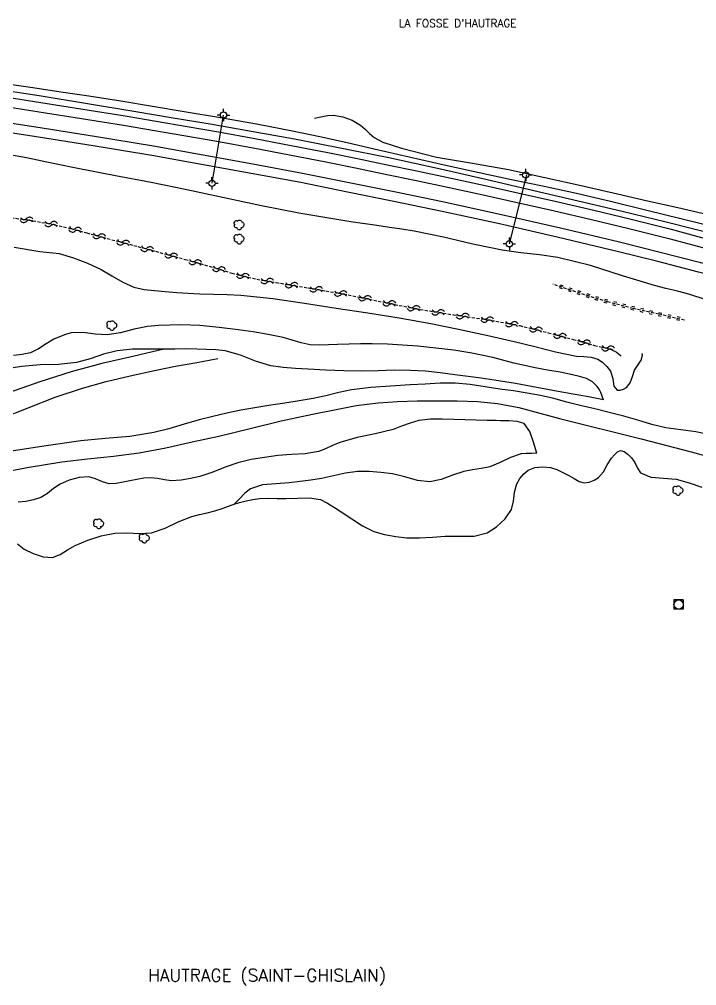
# Model space of a CAD drawing. Header units: millimetres. Extents: x 107000 to 108000, y 127000 to 127954.
# Drawn here: x 107424.3 to 107533.4, y 127736 to 127891.5 of the extents above; entities that cross this region are included whole.
import ezdxf
from ezdxf.enums import TextEntityAlignment as Align

# ---------------------------------------------------------------- set-up
doc = ezdxf.new("R2010")
doc.units = ezdxf.units.MM
doc.linetypes.add('DASHED', pattern=[0.75, 0.5, -0.25])
doc.layers.get('0').update_dxf_attribs({"linetype": 'CONTINUOUS'})
for name, color, linetype in [('W0071', 7, 'CONTINUOUS'), ('W0211', 2, 'CONTINUOUS'), ('W0214', 2, 'CONTINUOUS'), ('W0220', 5, 'DASHED'), ('W0300', 7, 'CONTINUOUS'), ('W0420', 7, 'CONTINUOUS'), ('W0501', 5, 'DASHED'), ('W0515', 5, 'CONTINUOUS'), ('W0610', 7, 'CONTINUOUS'), ('W0611', 7, 'CONTINUOUS'), ('W0700', 7, 'CONTINUOUS'), ('W0980', 7, 'CONTINUOUS'), ('W0983', 7, 'CONTINUOUS')]:
    doc.layers.add(name, color=color, linetype=linetype)
doc.styles.get("Standard").update_dxf_attribs({"font": 'romans.shx', "width": 0.85})

# ---------------------------------------------------------------- blocks, each defined once
blk = doc.blocks.new('T420')
for p, q in [((0.75, 0.75), (-0.75, 0.75)), ((-0.75, 0.75), (-0.75, -0.75)), ((0.75, 0.75), (0.75, -0.75)), ((0.75, -0.75), (-0.75, -0.75))]:
    blk.add_line(p, q)
blk.add_ellipse((0, 0), major_axis=(-0.53, 0.53), ratio=1, start_param=3.926991, end_param=10.210176)
blk = doc.blocks.new('T300')
for p, q in [((-0.8, 0.51), (-0.86, 0.34)), ((-0.86, 0.34), (-0.86, 0.17)), ((-0.86, 0.17), (-0.74, 0.06)), ((-0.69, 0.63), (-0.8, 0.51)), ((-0.8, -0.06), (-0.74, 0.06)), ((-0.74, 0.06), (-0.69, 0.11)), ((-0.57, 0.69), (-0.69, 0.63)), ((-0.46, 0.69), (-0.57, 0.69)), ((-0.29, 0.63), (-0.46, 0.69)), ((-0.29, 0.63), (-0.17, 0.74)), ((-0.23, 0.57), (-0.29, 0.63)), ((-0.17, 0.74), (-0.06, 0.8)), ((-0.06, 0.8), (0.06, 0.8)), ((0.06, 0.8), (0.23, 0.74)), ((0.23, 0.74), (0.34, 0.63)), ((0.34, 0.63), (0.4, 0.51)), ((0.46, 0.46), (0.34, 0.46)), ((0.4, 0.51), (0.4, 0.46)), ((0.57, 0.4), (0.46, 0.46)), ((0.57, 0.4), (0.69, 0.29)), ((0.69, 0.29), (0.74, 0.17)), ((0.74, 0.06), (0.69, -0.17)), ((0.74, 0.17), (0.74, 0.06)), ((-0.8, -0.17), (-0.8, -0.06)), ((-0.8, -0.23), (-0.8, -0.17)), ((-0.74, -0.34), (-0.8, -0.23)), ((-0.69, -0.4), (-0.74, -0.34)), ((-0.51, -0.46), (-0.69, -0.4)), ((-0.4, -0.46), (-0.51, -0.46)), ((-0.4, -0.46), (-0.34, -0.46)), ((-0.34, -0.46), (-0.34, -0.4)), ((-0.34, -0.51), (-0.34, -0.46)), ((-0.29, -0.63), (-0.34, -0.51)), ((-0.17, -0.74), (-0.29, -0.63)), ((-0.06, -0.8), (-0.17, -0.74)), ((0.06, -0.8), (-0.06, -0.8)), ((0.17, -0.74), (0.06, -0.8)), ((0.23, -0.69), (0.17, -0.74)), ((0.29, -0.46), (0.23, -0.46)), ((0.29, -0.63), (0.23, -0.69)), ((0.46, -0.4), (0.29, -0.46)), ((0.34, -0.51), (0.29, -0.63)), ((0.34, -0.51), (0.34, -0.46)), ((0.57, -0.34), (0.46, -0.4)), ((0.63, -0.29), (0.57, -0.34)), ((0.69, -0.17), (0.63, -0.29))]:
    blk.add_line(p, q)
blk = doc.blocks.new('T610')
for p, q in [((-0.500001, 0), (-1.000002, 0)), ((0, 0.500001), (0, 1.000002)), ((0.500001, 0), (1.000002, 0)), ((0, -0.500001), (0, -1.000002))]:
    blk.add_line(p, q)
blk.add_ellipse((0, 0), major_axis=(-0.353554, 0.353554), ratio=1, start_param=3.926990817, end_param=10.2101761242)
blk = doc.blocks.new('t220o')
at = {"color": 0, "linetype": 'Continuous'}
for p, q in [((-0.25, 0.25), (0.25, 0.25)), ((-0.25, -0.25), (0.25, -0.25))]:
    blk.add_line(p, q, dxfattribs=at)
blk = doc.blocks.new('t500o')
at = {"color": 0, "linetype": 'Continuous'}
for centre, start, end in [((-0.5, 0.625), 216.8699, 323.1301), ((0.5, -0.125), 36.8699, 143.1301), ((0.5, -0.625), 36.8699, 143.1301), ((-0.5, 0.125), 216.8699, 323.1301)]:
    blk.add_arc(centre, 0.625, start, end, dxfattribs=at)

msp = doc.modelspace()

# ---------------------------------------------------------------- linework, layer by layer
at = {"layer": 'W0071'}
for points in [[(107447.57, 127838.46), (107442.58, 127837.3), (107437.59, 127836.15), (107432.64, 127834.83), (107427.57, 127833.22), (107422.54, 127831.44)], [(107421.34, 127827.32), (107425.68, 127829.05), (107430.04, 127830.72), (107434.46, 127832.2), (107438.28, 127833.26), (107442.15, 127834.2), (107446.03, 127835.05), (107449.43, 127835.72), (107452.84, 127836.33), (107456.25, 127836.94)], [(107537.47, 127824.23), (107533.23, 127825.19), (107531.62, 127825.4), (107530, 127825.58), (107528.4, 127825.82), (107526.13, 127826.36), (107523.88, 127827.03), (107521.63, 127827.68), (107519.29, 127828.27), (107516.95, 127828.84), (107514.6, 127829.41), (107512.48, 127829.96), (107510.36, 127830.52), (107508.22, 127831.01), (107506.05, 127831.41), (107503.86, 127831.74), (107501.68, 127832.05), (107499.28, 127832.42), (107496.88, 127832.77), (107494.47, 127832.98), (107492.06, 127832.98), (107489.65, 127832.85), (107487.24, 127832.71), (107484.08, 127832.5), (107480.91, 127832.29), (107477.77, 127831.9), (107475.71, 127831.48), (107473.65, 127830.97), (107471.59, 127830.51), (107469.32, 127830.13), (107467.05, 127829.8), (107464.77, 127829.46), (107463.17, 127829.2), (107461.56, 127828.94), (107459.96, 127828.65), (107457.7, 127828.18), (107455.46, 127827.65), (107453.23, 127827.1), (107450.8, 127826.4), (107448.38, 127825.67), (107445.94, 127825.04), (107442.05, 127824.43), (107438.1, 127824.09), (107434.16, 127823.74), (107428.23, 127822.85), (107422.3, 127821.97)], [(107419.96, 127818.34), (107425.53, 127819.41), (107431.11, 127820.33), (107435.26, 127820.84), (107439.43, 127821.26), (107443.58, 127821.8), (107447.87, 127822.6), (107452.13, 127823.53), (107456.39, 127824.49), (107461.43, 127825.68), (107466.45, 127826.91), (107471.51, 127828.02), (107475.01, 127828.73), (107478.52, 127829.38), (107482.05, 127829.85), (107485.19, 127830.07), (107488.35, 127830.16), (107491.5, 127830.16), (107494.78, 127830.15), (107498.06, 127830.05), (107501.3, 127829.74), (107504.72, 127829.06), (107508.1, 127828.15), (107511.48, 127827.23), (107515.8, 127826.18), (107520.11, 127825.13), (107524.42, 127824.06), (107532.47, 127821.93), (107540.5, 127819.72)]]:
    msp.add_lwpolyline(points, dxfattribs=at)
at = {"layer": 'W0211'}
for points in [[(107419.64, 127880.49), (107427.46, 127879.28), (107435.26, 127878), (107443.05, 127876.7), (107449.04, 127875.71), (107455.02, 127874.71), (107461, 127873.68), (107468.61, 127872.29), (107476.22, 127870.83), (107483.81, 127869.29), (107491.61, 127867.59), (107499.39, 127865.8), (107507.16, 127863.99), (107514.26, 127862.33), (107521.36, 127860.65), (107528.46, 127858.98), (107532.9, 127857.84), (107537.34, 127856.69)], [(107471.82, 127875.66), (107472.85, 127875.85), (107473.89, 127876.05), (107474.9, 127876.11), (107476.4, 127875.85), (107477.87, 127875.29), (107479.21, 127874.53), (107479.96, 127873.89), (107480.66, 127873.16), (107481.4, 127872.52), (107482.8, 127871.8), (107484.32, 127871.3), (107485.85, 127870.83), (107491.49, 127869.36), (107497.27, 127868.38), (107503.04, 127867.36), (107508.92, 127866.09), (107514.78, 127864.78), (107520.64, 127863.45), (107525.47, 127862.35), (107530.31, 127861.24), (107535.14, 127860.12)], [(107534.92, 127846.43), (107532.11, 127847.32), (107530.27, 127847.81), (107528.42, 127848.25), (107526.58, 127848.71), (107521.4, 127850.27), (107516.24, 127851.91), (107511.01, 127853.21), (107508.03, 127853.66), (107505.03, 127853.99), (107502.04, 127854.39), (107497.32, 127855.35), (107492.61, 127856.47), (107487.88, 127857.45), (107485.89, 127857.76), (107483.88, 127858.05), (107481.88, 127858.34), (107477.68, 127858.98), (107473.48, 127859.63), (107469.29, 127860.34), (107463.27, 127861.53), (107457.28, 127862.84), (107451.28, 127864.12), (107445.52, 127865.26), (107439.75, 127866.38), (107433.99, 127867.49), (107429.71, 127868.36), (107425.43, 127869.23), (107421.13, 127870.02)], [(107423.43, 127854.89), (107427.57, 127854.2), (107428.61, 127854.09), (107429.66, 127853.99), (107430.69, 127853.84), (107432.99, 127853.19), (107435.24, 127852.28), (107437.44, 127851.26), (107439.2, 127850.29), (107440.93, 127849.24), (107442.74, 127848.44), (107444.37, 127848.08), (107446.06, 127847.89), (107447.76, 127847.74), (107449.62, 127847.59), (107451.49, 127847.48), (107453.35, 127847.38), (107455.56, 127847.3), (107457.77, 127847.24), (107459.97, 127847.14), (107465.09, 127846.62), (107470.19, 127845.88), (107475.29, 127845.08), (107480.38, 127844.31), (107485.47, 127843.49), (107490.54, 127842.59), (107495.03, 127841.68), (107499.5, 127840.71), (107503.97, 127839.7), (107507.31, 127838.87), (107510.65, 127838.03), (107514.01, 127837.35), (107515.19, 127837.26), (107516.38, 127837.19), (107517.44, 127836.88), (107518.22, 127836.35), (107518.92, 127835.66), (107519.5, 127834.9), (107519.85, 127833.76), (107520.05, 127832.51), (107520.55, 127831.86), (107521.04, 127831.88), (107521.6, 127832.05), (107522.09, 127832.29), (107522.67, 127833.03), (107523.01, 127834.06), (107523.37, 127835.07), (107523.88, 127835.88), (107524.41, 127836.67), (107524.63, 127837.48), (107524.57, 127837.76)], [(107518.35, 127830.33), (107518.14, 127830.9), (107517.93, 127831.48), (107517.65, 127832.01), (107517.35, 127832.45), (107516.99, 127832.86), (107516.6, 127833.21), (107515.63, 127833.74), (107514.51, 127834.05), (107513.38, 127834.32), (107511.38, 127834.76), (107509.36, 127835.09), (107507.34, 127835.44), (107503.94, 127836.24), (107500.56, 127837.1), (107497.15, 127837.84), (107494.27, 127838.29), (107491.37, 127838.65), (107488.46, 127838.93), (107486.01, 127839.13), (107483.55, 127839.27), (107481.08, 127839.35), (107479.23, 127839.32), (107477.38, 127839.26), (107475.53, 127839.2), (107474.05, 127839.15), (107472.57, 127839.1), (107471.11, 127839.17), (107469.65, 127839.48), (107468.21, 127839.91), (107466.75, 127840.32), (107464.35, 127840.82), (107461.94, 127841.23), (107459.51, 127841.59), (107456.45, 127841.97), (107453.37, 127842.26), (107450.29, 127842.37), (107448.5, 127842.35), (107446.71, 127842.26), (107444.93, 127842.1), (107442.75, 127841.66), (107440.58, 127841.1), (107438.4, 127840.75), (107436.47, 127840.88), (107434.54, 127841.16), (107432.65, 127841.1), (107431.7, 127840.83), (107430.77, 127840.47), (107429.85, 127840.07), (107428.59, 127839.35), (107427.37, 127838.54), (107426.1, 127837.89), (107424.76, 127837.59), (107423.36, 127837.45)], [(107507.64, 127821.71), (107507.08, 127823.48), (107506.52, 127825.24), (107505.56, 127826.48), (107504.44, 127826.84), (107503.1, 127826.93), (107501.77, 127826.95), (107501.05, 127826.97), (107500.34, 127826.98), (107499.62, 127826.98), (107497.83, 127827.04), (107496.04, 127827.12), (107494.25, 127827.15), (107492.36, 127827.19), (107490.48, 127827.18), (107488.63, 127826.97), (107487.23, 127826.57), (107485.85, 127826.05), (107484.46, 127825.55), (107481.6, 127824.84), (107478.71, 127824.23), (107475.88, 127823.43), (107474.73, 127822.95), (107473.6, 127822.43), (107472.44, 127822.01), (107470.3, 127821.63), (107468.11, 127821.53), (107465.91, 127821.36), (107463.76, 127821.05), (107461.6, 127820.69), (107459.48, 127820.2), (107457.43, 127819.49), (107455.42, 127818.65), (107453.36, 127817.98), (107451.86, 127817.64), (107450.33, 127817.38), (107448.81, 127817.29), (107447.68, 127817.43), (107446.55, 127817.66), (107445.43, 127817.78), (107444.32, 127817.69), (107443.2, 127817.5), (107442.09, 127817.3), (107440.98, 127817.08), (107439.86, 127816.86), (107438.76, 127816.81), (107437.65, 127817.11), (107436.55, 127817.6), (107435.45, 127817.9), (107433.9, 127817.79), (107432.33, 127817.36), (107430.85, 127816.74), (107429.8, 127816.06), (107428.8, 127815.26), (107427.73, 127814.61), (107426.56, 127814.2), (107425.33, 127813.94), (107424.09, 127813.82)]]:
    msp.add_lwpolyline(points, dxfattribs=at)
at = {"layer": 'W0214'}
for points in [[(107421.94, 127881.21), (107426.46, 127880.56), (107430.98, 127879.9), (107435.49, 127879.22), (107440.61, 127878.41), (107445.71, 127877.57), (107450.82, 127876.72), (107456.65, 127875.74), (107462.48, 127874.73), (107468.29, 127873.62), (107472.68, 127872.69), (107477.06, 127871.71), (107481.44, 127870.72), (107487.07, 127869.44), (107492.7, 127868.14), (107498.34, 127866.87), (107503.56, 127865.77), (107508.8, 127864.69), (107514.02, 127863.57), (107519.69, 127862.23), (107525.35, 127860.83), (107531.01, 127859.43), (107536.72, 127858.04)], [(107518.35, 127830.33), (107515.92, 127830.77), (107513.49, 127831.22), (107511.06, 127831.67), (107507.62, 127832.3), (107504.18, 127832.92), (107500.74, 127833.49), (107498.64, 127833.8), (107496.54, 127834.09), (107494.44, 127834.36), (107492.06, 127834.64), (107489.67, 127834.9), (107487.29, 127835.06), (107484.67, 127835.08), (107482.05, 127834.99), (107479.44, 127834.95), (107476.55, 127835), (107473.66, 127835.11), (107470.78, 127835.27), (107468.77, 127835.38), (107466.77, 127835.51), (107464.79, 127835.78), (107462.33, 127836.52), (107459.91, 127837.48), (107457.45, 127838.18), (107455.93, 127838.35), (107454.38, 127838.43), (107452.84, 127838.47), (107451.08, 127838.5), (107449.33, 127838.48), (107447.57, 127838.46), (107445.05, 127838.46), (107442.53, 127838.45), (107440.04, 127838.22), (107437.84, 127837.66), (107435.66, 127836.92), (107433.46, 127836.31), (107430.56, 127836.01), (107427.61, 127835.94), (107424.7, 127835.69), (107422.2, 127835.31)], [(107507.64, 127821.71), (107506.79, 127821.7), (107505.93, 127821.68), (107505.08, 127821.6), (107503.37, 127821.06), (107501.72, 127820.24), (107500.03, 127819.55), (107498.65, 127819.26), (107497.25, 127819.06), (107495.86, 127818.8), (107494.02, 127818.19), (107492.2, 127817.49), (107490.37, 127817.11), (107488.39, 127817.33), (107486.39, 127817.91), (107484.37, 127818.39), (107482.5, 127818.63), (107480.62, 127818.8), (107478.75, 127818.8), (107476.81, 127818.53), (107474.88, 127818.08), (107472.94, 127817.67), (107471.22, 127817.41), (107469.49, 127817.19), (107467.76, 127816.96), (107465.59, 127816.8), (107463.42, 127816.64), (107461.49, 127815.99), (107460.57, 127815.27), (107459.72, 127814.38), (107458.88, 127813.5)]]:
    msp.add_lwpolyline(points, dxfattribs=at)
at = {"layer": 'W0220'}
msp.add_lwpolyline([(107531.4, 127843.14), (107527.26, 127844.08), (107523.12, 127845.01), (107519.01, 127846.08), (107516.05, 127846.99), (107513.11, 127847.96), (107510.18, 127848.94)], dxfattribs=at)
at = {"layer": 'W0501'}
msp.add_lwpolyline([(107422.94, 127859.64), (107426.45, 127859.14), (107429.94, 127858.5), (107432.54, 127857.88), (107435.13, 127857.18), (107437.72, 127856.47), (107440.55, 127855.72), (107443.38, 127854.97), (107446.2, 127854.21), (107448.6, 127853.56), (107451, 127852.9), (107453.4, 127852.24), (107455.95, 127851.48), (107458.5, 127850.71), (107461.07, 127850.04), (107463.34, 127849.58), (107465.62, 127849.19), (107467.91, 127848.8), (107470.78, 127848.32), (107473.65, 127847.84), (107476.52, 127847.34), (107480.62, 127846.52), (107484.72, 127845.66), (107488.83, 127844.85), (107494.18, 127844), (107499.55, 127843.24), (107504.87, 127842.25), (107507.17, 127841.7), (107509.46, 127841.1), (107511.75, 127840.49), (107513.47, 127840.03), (107515.2, 127839.57), (107516.91, 127839.08), (107518.15, 127838.8), (107519.38, 127838.52), (107520.48, 127837.99), (107520.73, 127837.79), (107520.97, 127837.56), (107521.21, 127837.34)], dxfattribs=at)
at = {"layer": 'W0515'}
msp.add_lwpolyline([(107423.96, 127807.12), (107425.04, 127806.26), (107426.52, 127805.56), (107428.09, 127805.05), (107429.61, 127804.96), (107430.84, 127805.41), (107432.04, 127806.18), (107433.26, 127806.88), (107435.33, 127807.72), (107437.47, 127808.41), (107439.65, 127808.87), (107441.61, 127808.93), (107443.61, 127808.82), (107445.56, 127808.93), (107447.74, 127809.65), (107449.87, 127810.67), (107452.04, 127811.55), (107453.29, 127811.86), (107454.54, 127812.13), (107455.79, 127812.43), (107457.1, 127812.87), (107458.4, 127813.35), (107458.88, 127813.5), (107459.72, 127813.77), (107460.8, 127814.04), (107461.89, 127814.27), (107462.99, 127814.43), (107464.4, 127814.5), (107465.82, 127814.46), (107467.23, 127814.41), (107469.11, 127814.49), (107470.99, 127814.55), (107472.77, 127814.26), (107473.92, 127813.71), (107475.02, 127812.99), (107476.12, 127812.27), (107477.84, 127811.15), (107479.56, 127810.04), (107481.37, 127809.15), (107483.09, 127808.65), (107484.89, 127808.33), (107486.69, 127808.13), (107488.74, 127808.08), (107490.8, 127808.2), (107492.87, 127808.35), (107495.2, 127808.35), (107497.53, 127808.39), (107499.63, 127808.93), (107501.15, 127809.9), (107502.53, 127811.19), (107503.55, 127812.68), (107503.89, 127814.02), (107504.01, 127815.48), (107504.39, 127816.82), (107504.89, 127817.64), (107505.51, 127818.4), (107506.22, 127818.98), (107507.32, 127819.4), (107508.59, 127819.52), (107509.82, 127819.43), (107510.82, 127819.12), (107511.81, 127818.63), (107512.79, 127818.13), (107513.61, 127817.66), (107514.43, 127817.18), (107515.26, 127816.95), (107516.05, 127817.07), (107516.86, 127817.38), (107517.58, 127817.8), (107518.36, 127818.72), (107518.96, 127819.88), (107519.66, 127820.95), (107520.11, 127821.45), (107520.59, 127821.93), (107521.09, 127822.17), (107521.69, 127822), (107522.32, 127821.53), (107522.88, 127820.99), (107523.4, 127820.22), (107523.81, 127819.33), (107524.31, 127818.57), (107525.96, 127817.85), (107528.02, 127817.72), (107530.07, 127817.53), (107532.14, 127816.94), (107534.2, 127816.27)], dxfattribs=at)
at = {"layer": 'W0611'}
for points in [[(107455.31, 127865.17), (107457.15, 127876.1)], [(107505.95, 127866.54), (107503.19, 127855.39)]]:
    msp.add_lwpolyline(points, dxfattribs=at)
at = {"layer": 'W0700'}
for points in [[(107362.26, 127886.73), (107369.05, 127885.93), (107375.31, 127885.2), (107381.83, 127884.42), (107388.21, 127883.66), (107394.6, 127882.89), (107400.99, 127882.07), (107407.64, 127881.16), (107414.28, 127880.21), (107420.92, 127879.22), (107427.72, 127878.18), (107434.51, 127877.1), (107441.3, 127876.02)], [(107362.08, 127885.21), (107368.6, 127884.45), (107375.13, 127883.68), (107381.65, 127882.9), (107388.03, 127882.14), (107394.41, 127881.37), (107400.79, 127880.55), (107407.43, 127879.65), (107414.06, 127878.69), (107420.69, 127877.71), (107427.48, 127876.66), (107434.27, 127875.59), (107441.06, 127874.51)], [(107469.9, 127866.76), (107461.89, 127868.23), (107453.88, 127869.7), (107445.86, 127871.12), (107436.39, 127872.7), (107426.91, 127874.2), (107417.42, 127875.64), (107404.94, 127877.44), (107392.44, 127879.14), (107379.95, 127880.84)], [(107469.63, 127865.26), (107461.62, 127866.73), (107453.61, 127868.2), (107445.6, 127869.61), (107436.15, 127871.19), (107426.68, 127872.68), (107417.2, 127874.13), (107404.73, 127875.92), (107392.24, 127877.62), (107379.74, 127879.32)], [(107441.32, 127876.02), (107446.32, 127875.16), (107451.33, 127874.31), (107456.34, 127873.43), (107462.21, 127872.36), (107468.08, 127871.26), (107473.94, 127870.13), (107478.73, 127869.15), (107483.52, 127868.15), (107488.29, 127867.14), (107493.8, 127865.97), (107499.3, 127864.78), (107504.8, 127863.57), (107510.8, 127862.22), (107516.8, 127860.84), (107522.79, 127859.4), (107529.26, 127857.75), (107535.71, 127856.03), (107542.15, 127854.32)], [(107441.06, 127874.51), (107446.07, 127873.66), (107451.07, 127872.8), (107456.07, 127871.92), (107461.94, 127870.86), (107467.79, 127869.76), (107473.64, 127868.62), (107478.42, 127867.65), (107483.2, 127866.65), (107487.98, 127865.64), (107493.48, 127864.47), (107498.98, 127863.29), (107504.47, 127862.08), (107510.46, 127860.73), (107516.45, 127859.35), (107522.42, 127857.91), (107528.87, 127856.27), (107535.31, 127854.55), (107541.75, 127852.84)], [(107585.08, 127837.84), (107578.11, 127839.93), (107571.14, 127842.01), (107564.16, 127844.06), (107556.31, 127846.31), (107548.44, 127848.51), (107540.55, 127850.65), (107534.03, 127852.36), (107527.49, 127854.03), (107520.94, 127855.66), (107511.45, 127857.93), (107501.94, 127860.1), (107492.41, 127862.19), (107484.92, 127863.75), (107477.41, 127865.25), (107469.9, 127866.76)], [(107584.64, 127836.37), (107577.67, 127838.46), (107570.71, 127840.55), (107563.74, 127842.59), (107555.89, 127844.84), (107548.03, 127847.04), (107540.16, 127849.17), (107533.64, 127850.88), (107527.12, 127852.55), (107520.58, 127854.17), (107511.1, 127856.43), (107501.61, 127858.61), (107492.09, 127860.69), (107484.61, 127862.25), (107477.11, 127863.75), (107469.6, 127865.26)]]:
    msp.add_lwpolyline(points, dxfattribs=at)

# ---------------------------------------------------------------- block references
at = {"layer": 'W0220'}
for p, rotation in [((107511.6, 127848.47), 161.6118997190733), ((107513.02, 127847.99), 161.6118997190733), ((107514.45, 127847.52), 161.6118997188175), ((107515.87, 127847.05), 161.6118997188175), ((107517.3, 127846.6), 162.9013586231311), ((107518.74, 127846.16), 162.9013586231311), ((107520.19, 127845.77), 165.4858663456047), ((107521.64, 127845.4), 165.4858663456047), ((107523.09, 127845.02), 165.4858663456047), ((107524.55, 127844.69), 167.2752200490523), ((107526.02, 127844.36), 167.2752200490523), ((107527.48, 127844.03), 167.2752200492869), ((107528.94, 127843.7), 167.2752200492869), ((107530.41, 127843.37), 167.2752200492869)]:
    msp.add_blockref('t220o', p, dxfattribs=dict(at, rotation=rotation))
at = {"layer": 'W0300'}
for p in [(107459.71, 127858.45), (107459.71, 127856.17), (107439.21, 127842.25), (107530.38, 127815.7), (107437.09, 127810.35), (107444.43, 127808.03)]:
    msp.add_blockref('T300', p, dxfattribs=at)
at = {"layer": 'W0420'}
msp.add_blockref('T420', (107530.46, 127797.37), dxfattribs=at)
at = {"layer": 'W0501'}
for p, rotation in [((107425.45, 127859.28), 351.8287664400252), ((107429.39, 127858.6), 349.6994964236273), ((107433.28, 127857.68), 344.8704187928537), ((107437.14, 127856.63), 344.761742363473), ((107441.01, 127855.6), 345.1328906526765), ((107444.87, 127854.57), 344.9475089358516), ((107448.73, 127853.52), 344.6781854743792), ((107452.59, 127852.46), 344.4598501335126), ((107456.43, 127851.34), 343.2327281401317), ((107460.28, 127850.25), 345.2948222482258), ((107464.19, 127849.43), 350.3385514783353), ((107468.13, 127848.77), 350.3500144010288), ((107472.08, 127848.1), 350.5312077136909), ((107476.02, 127847.42), 350.0718161073114), ((107479.95, 127846.66), 348.8027909490868), ((107483.86, 127845.84), 348.1212071786211), ((107487.78, 127845.05), 348.7759440400396), ((107491.73, 127844.39), 351.0400155142008), ((107495.68, 127843.79), 351.8878334034441), ((107499.64, 127843.22), 349.5019681565959), ((107503.58, 127842.49), 349.5019681565959), ((107507.48, 127841.62), 345.4585987135999), ((107511.35, 127840.6), 345.0654642599669), ((107515.21, 127839.56), 344.1339671903781), ((107519.09, 127838.59), 347.0834012121127)]:
    msp.add_blockref('t500o', p, dxfattribs=dict(at, rotation=rotation))
at = {"layer": 'W0610'}
for p in [(107457.16, 127876.14), (107455.3, 127865.16), (107505.83, 127866.51), (107503.2, 127855.41)]:
    msp.add_blockref('T610', p, dxfattribs=at)

# ---------------------------------------------------------------- texts
at = {"layer": 'W0980'}
msp.add_text('HAUTRAGE (SAINT-GHISLAIN)', height=2, dxfattribs=at).set_placement((107464.18, 127737.57), align=Align.MIDDLE)
at = {"layer": 'W0983'}
msp.add_text("LA FOSSE D'HAUTRAGE", height=1.25, dxfattribs=at).set_placement((107494.89, 127890.92), align=Align.MIDDLE_CENTER)

doc.saveas('drawing.dxf')
